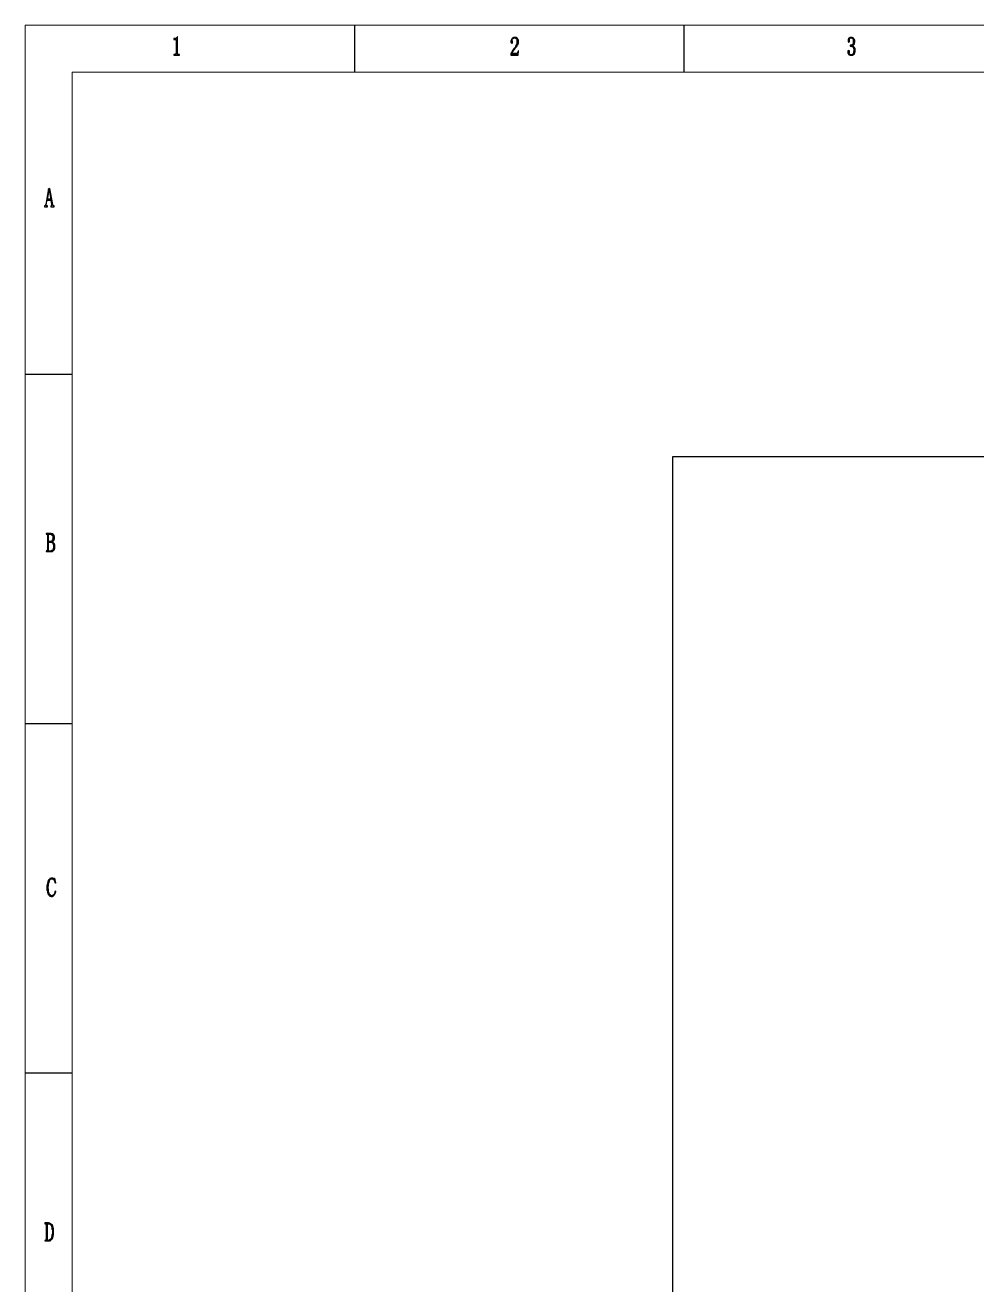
# Model space of a CAD drawing. Header units: inches. Extents: x 35 to 2894, y 23 to 617.
# Drawn here: x 1052 to 1254.3, y 348.9 to 616.8 of the extents above; entities that cross this region are included whole.
import ezdxf

# ---------------------------------------------------------------- set-up
doc = ezdxf.new("R2010")
doc.units = ezdxf.units.IN
doc.header["$MEASUREMENT"] = 0
doc.layers.add('Layer 1', color=7, linetype='Continuous')

msp = doc.modelspace()

# ---------------------------------------------------------------- hatches: boundary and pattern name
at = {"layer": 'Layer 1'}
for points in [[(1084.34, 614.31), (1084.25, 614.31), (1084.25, 614.22), (1084.16, 614.14), (1084.16, 614.05), (1084.08, 614.05), (1084.08, 613.96), (1083.99, 613.96), (1083.54, 613.96), (1083.54, 613.78), (1083.99, 613.78), (1084.08, 613.69), (1084.08, 610.84), (1083.99, 610.76), (1083.99, 610.67), (1083.9, 610.58), (1083.72, 610.58), (1083.54, 610.58), (1083.54, 610.4), (1084.79, 610.4), (1084.79, 610.58), (1084.61, 610.58), (1084.43, 610.58), (1084.43, 610.67), (1084.34, 610.67), (1084.34, 610.76)], [(1156.05, 614.22), (1155.78, 614.22), (1155.78, 614.14), (1155.69, 614.14), (1155.96, 614.14), (1156.13, 614.14), (1156.22, 614.05), (1156.31, 614.05), (1156.31, 613.96), (1156.4, 613.87), (1156.49, 613.78), (1156.49, 612.89), (1156.4, 612.8), (1156.4, 612.62), (1156.31, 612.53), (1156.31, 612.45), (1156.22, 612.36), (1156.22, 612.18), (1156.13, 612.09), (1156.05, 612), (1155.96, 611.91), (1155.87, 611.82), (1155.78, 611.65), (1155.69, 611.56), (1155.6, 611.47), (1155.6, 611.38), (1155.51, 611.29), (1155.51, 611.2), (1155.42, 611.11), (1155.42, 611.02), (1155.33, 610.93), (1155.33, 610.84), (1155.25, 610.76), (1155.25, 610.67), (1155.42, 610.76), (1155.42, 610.84), (1155.51, 610.93), (1155.6, 611.02), (1155.6, 611.11), (1155.69, 611.29), (1155.78, 611.38), (1155.87, 611.47), (1155.96, 611.56), (1155.96, 611.65), (1156.05, 611.73), (1156.13, 611.82), (1156.13, 611.91), (1156.22, 612), (1156.31, 612.09), (1156.4, 612.18), (1156.49, 612.27), (1156.49, 612.36), (1156.58, 612.45), (1156.58, 612.53), (1156.67, 612.62), (1156.76, 612.71), (1156.76, 612.89), (1156.85, 612.98), (1156.85, 613.6), (1156.76, 613.69), (1156.76, 613.78), (1156.67, 613.87), (1156.67, 613.96), (1156.58, 614.05), (1156.58, 614.14), (1156.49, 614.14), (1156.4, 614.22)], [(1155.69, 614.14), (1155.6, 614.05), (1155.51, 614.05), (1155.51, 613.96), (1155.42, 613.87), (1155.42, 613.78), (1155.33, 613.69), (1155.33, 613.6), (1155.25, 613.51), (1155.25, 613.16), (1155.33, 613.07), (1155.42, 612.98), (1155.51, 612.98), (1155.6, 613.07), (1155.6, 613.42), (1155.51, 613.51), (1155.51, 613.6), (1155.51, 613.69), (1155.51, 613.78), (1155.6, 613.87), (1155.69, 613.96), (1155.78, 614.05), (1155.87, 614.05), (1155.87, 614.14), (1155.96, 614.14)], [(1227.3, 614.14), (1227.22, 614.14), (1227.13, 614.05), (1227.04, 613.96), (1227.04, 613.87), (1226.95, 613.78), (1226.95, 613.25), (1227.04, 613.25), (1227.13, 613.16), (1227.22, 613.25), (1227.22, 613.96), (1227.3, 614.05), (1227.39, 614.05), (1227.48, 614.14), (1227.57, 614.14)], [(1227.66, 614.22), (1227.3, 614.22), (1227.3, 614.14), (1227.66, 614.14), (1227.75, 614.05), (1227.84, 614.05), (1227.93, 613.96), (1227.93, 613.87), (1228.02, 613.78), (1228.02, 612.89), (1227.93, 612.8), (1227.93, 612.71), (1227.84, 612.62), (1227.75, 612.62), (1227.66, 612.53), (1227.39, 612.53), (1227.39, 612.36), (1227.66, 612.36), (1227.75, 612.27), (1227.93, 612.27), (1228.02, 612.18), (1228.02, 612.09), (1228.11, 612), (1228.11, 611.82), (1228.19, 611.73), (1228.19, 611.2), (1228.11, 611.11), (1228.11, 610.84), (1228.02, 610.76), (1227.93, 610.67), (1227.93, 610.58), (1227.84, 610.58), (1227.75, 610.49), (1227.57, 610.49), (1228.02, 610.49), (1228.11, 610.58), (1228.19, 610.58), (1228.28, 610.67), (1228.28, 610.84), (1228.37, 610.93), (1228.37, 611.02), (1228.46, 611.11), (1228.46, 611.82), (1228.37, 611.91), (1228.37, 612), (1228.28, 612), (1228.28, 612.09), (1228.19, 612.18), (1228.19, 612.27), (1228.11, 612.27), (1228.02, 612.36), (1227.93, 612.36), (1227.84, 612.45), (1227.93, 612.45), (1228.02, 612.53), (1228.11, 612.62), (1228.19, 612.71), (1228.28, 612.8), (1228.28, 613.07), (1228.37, 613.16), (1228.37, 613.6), (1228.28, 613.69), (1228.28, 613.78), (1228.19, 613.87), (1228.19, 613.96), (1228.11, 613.96), (1228.11, 614.05), (1228.02, 614.14), (1227.93, 614.14), (1227.84, 614.22)], [(1156.85, 611.38), (1156.76, 611.38), (1156.76, 611.29), (1156.76, 611.2), (1156.67, 611.02), (1156.67, 610.93), (1156.58, 610.84), (1156.58, 610.76), (1156.49, 610.76), (1155.42, 610.76), (1155.25, 610.67), (1155.25, 610.4), (1156.76, 610.4)], [(1227.04, 611.47), (1227.04, 611.38), (1226.95, 611.38), (1226.86, 611.29), (1226.86, 610.84), (1226.95, 610.76), (1227.04, 610.67), (1227.04, 610.58), (1227.13, 610.58), (1227.22, 610.49), (1227.3, 610.4), (1227.93, 610.4), (1228.02, 610.49), (1227.57, 610.49), (1227.48, 610.49), (1227.39, 610.58), (1227.3, 610.58), (1227.22, 610.67), (1227.22, 610.76), (1227.13, 610.84), (1227.22, 610.93), (1227.22, 611.38), (1227.13, 611.38)], [(1056.94, 582.02), (1056.32, 578.64), (1056.23, 578.46), (1056.14, 578.37), (1056.05, 578.37), (1056.05, 578.2), (1056.67, 578.2), (1056.67, 578.37), (1056.5, 578.37), (1056.5, 578.46), (1056.41, 578.55), (1056.41, 578.64), (1056.5, 578.82), (1056.59, 579.62), (1057.39, 579.62), (1056.67, 579.8), (1057.03, 581.66)], [(1057.21, 582.11), (1056.94, 582.02), (1057.03, 581.66), (1057.39, 579.8), (1056.67, 579.8), (1057.39, 579.62), (1057.56, 578.64), (1057.56, 578.46), (1057.48, 578.37), (1057.39, 578.37), (1057.39, 578.2), (1058.1, 578.2), (1058.1, 578.37), (1058.01, 578.37), (1057.92, 578.46), (1057.83, 578.46), (1057.83, 578.64)], [(1057.39, 508.72), (1056.41, 508.72), (1056.41, 508.54), (1057.48, 508.54), (1057.56, 508.45), (1057.65, 508.45), (1057.65, 508.36), (1057.74, 508.36), (1057.74, 508.27), (1057.83, 508.18), (1057.83, 507.47), (1057.74, 507.38), (1057.74, 507.29), (1057.65, 507.2), (1057.65, 507.11), (1057.56, 507.11), (1057.48, 507.03), (1056.94, 507.03), (1057.65, 506.94), (1057.74, 507.03), (1057.83, 507.03), (1057.92, 507.11), (1058.01, 507.2), (1058.1, 507.29), (1058.1, 507.47), (1058.19, 507.56), (1058.19, 508), (1058.1, 508.09), (1058.1, 508.36), (1058.01, 508.45), (1057.92, 508.45), (1057.92, 508.54), (1057.83, 508.63), (1057.56, 508.63), (1057.48, 508.72)], [(1057.74, 506.94), (1057.3, 506.85), (1057.56, 506.85), (1057.65, 506.76), (1057.74, 506.76), (1057.74, 506.67), (1057.83, 506.67), (1057.83, 506.58), (1057.92, 506.49), (1057.92, 506.4), (1058.01, 506.31), (1058.01, 505.6), (1057.92, 505.51), (1057.92, 505.33), (1057.83, 505.25), (1057.74, 505.16), (1057.65, 505.07), (1057.56, 505.07), (1057.48, 504.98), (1056.41, 504.98), (1056.41, 504.89), (1057.74, 504.89), (1057.83, 504.98), (1057.92, 505.07), (1058.01, 505.07), (1058.1, 505.16), (1058.1, 505.25), (1058.19, 505.33), (1058.19, 505.42), (1058.28, 505.51), (1058.28, 506.31), (1058.19, 506.4), (1058.19, 506.49), (1058.1, 506.58), (1058.01, 506.67), (1058.01, 506.76), (1057.92, 506.76), (1057.83, 506.85)], [(1056.5, 508.54), (1056.59, 508.54), (1056.67, 508.45), (1056.67, 505.16), (1056.59, 505.07), (1056.5, 504.98), (1057.12, 504.98), (1057.03, 504.98), (1056.94, 505.07), (1056.94, 506.85), (1057.3, 506.85), (1057.74, 506.94), (1057.65, 506.94), (1056.94, 507.03), (1056.94, 508.54), (1057.03, 508.54), (1057.3, 508.54)], [(1057.21, 435.32), (1057.21, 435.23), (1057.12, 435.14), (1057.03, 435.14), (1056.94, 435.05), (1056.94, 434.97), (1056.85, 434.88), (1056.85, 434.79), (1056.76, 434.7), (1056.76, 434.43), (1056.67, 434.34), (1056.67, 434.08), (1056.59, 433.9), (1056.59, 432.83), (1056.67, 432.74), (1056.67, 432.39), (1056.76, 432.3), (1056.76, 432.12), (1056.85, 432.03), (1056.85, 431.94), (1056.94, 431.85), (1057.03, 431.76), (1057.12, 431.67), (1057.21, 431.58), (1057.39, 431.58), (1057.48, 431.5), (1057.74, 431.5), (1057.74, 431.58), (1057.92, 431.58), (1058.01, 431.67), (1057.48, 431.67), (1057.39, 431.76), (1057.3, 431.76), (1057.3, 431.85), (1057.21, 431.85), (1057.12, 431.94), (1057.12, 432.03), (1057.03, 432.12), (1057.03, 432.3), (1056.94, 432.39), (1056.94, 433.1), (1056.85, 433.19), (1056.85, 433.72), (1056.94, 433.81), (1056.94, 434.34), (1057.03, 434.43), (1057.03, 434.7), (1057.12, 434.79), (1057.12, 434.97), (1057.21, 435.05), (1057.3, 435.05), (1057.3, 435.14), (1057.39, 435.23), (1057.65, 435.23)], [(1058.28, 435.41), (1058.19, 435.32), (1057.21, 435.32), (1057.65, 435.23), (1057.83, 435.23), (1057.92, 435.14), (1058.01, 435.14), (1058.1, 435.05), (1058.1, 434.97), (1058.19, 434.88), (1058.19, 434.79), (1058.28, 434.7), (1058.28, 434.52), (1058.37, 434.34), (1058.45, 434.43)], [(1057.65, 435.41), (1057.48, 435.41), (1057.39, 435.32), (1057.21, 435.32), (1058.1, 435.32), (1057.92, 435.32), (1057.83, 435.41)], [(1058.37, 432.65), (1058.28, 432.56), (1058.28, 432.3), (1058.19, 432.21), (1058.19, 432.12), (1058.1, 432.03), (1058.1, 431.94), (1058.01, 431.85), (1057.92, 431.76), (1057.83, 431.76), (1057.74, 431.67), (1057.56, 431.67), (1058.01, 431.67), (1058.1, 431.76), (1058.1, 431.85), (1058.19, 431.85), (1058.19, 431.94), (1058.28, 432.03), (1058.28, 432.12), (1058.37, 432.21), (1058.37, 432.39), (1058.45, 432.47), (1058.45, 432.56)], [(1056.94, 362.11), (1056.14, 362.11), (1056.14, 361.93), (1057.12, 361.93), (1057.21, 361.84), (1057.3, 361.84), (1057.3, 361.75), (1057.39, 361.75), (1057.48, 361.66), (1057.48, 361.48), (1057.56, 361.48), (1057.56, 361.3), (1057.65, 361.22), (1057.65, 360.77), (1057.74, 360.59), (1057.74, 360.33), (1057.74, 360.24), (1057.74, 359.7), (1057.65, 359.61), (1057.65, 359.17), (1057.56, 359.08), (1057.56, 358.9), (1057.48, 358.81), (1057.39, 358.73), (1057.39, 358.64), (1057.3, 358.55), (1057.21, 358.55), (1057.12, 358.46), (1057.03, 358.46), (1056.94, 358.37), (1056.14, 358.37), (1056.14, 358.28), (1057.21, 358.28), (1057.3, 358.37), (1057.39, 358.37), (1057.39, 358.46), (1057.48, 358.46), (1057.56, 358.55), (1057.65, 358.64), (1057.74, 358.73), (1057.74, 358.81), (1057.83, 358.9), (1057.83, 359.08), (1057.92, 359.17), (1057.92, 359.44), (1058.01, 359.61), (1058.01, 360.86), (1057.92, 361.04), (1057.92, 361.22), (1057.83, 361.3), (1057.83, 361.48), (1057.74, 361.57), (1057.74, 361.66), (1057.65, 361.66), (1057.56, 361.75), (1057.56, 361.84), (1057.48, 361.84), (1057.39, 361.93), (1057.3, 361.93), (1057.21, 362.02), (1057.03, 362.02)], [(1056.23, 361.93), (1056.32, 361.93), (1056.32, 361.84), (1056.41, 361.75), (1056.41, 358.55), (1056.32, 358.46), (1056.23, 358.37), (1056.85, 358.37), (1056.76, 358.37), (1056.67, 358.46), (1056.67, 361.93), (1056.76, 361.93), (1056.85, 361.93)]]:
    msp.add_hatch(color=0, dxfattribs=at).paths.add_polyline_path(points)

# ---------------------------------------------------------------- linework, layer by layer
at = {"lineweight": -3}
msp.add_lwpolyline([(1189.67, 525.08), (1259.86, 525.08), (1259.86, 83.92), (1189.67, 83.92)], close=True, dxfattribs=at)
at = {"layer": 'Layer 1', "color": 5, "lineweight": 15}
msp.add_lwpolyline([(1051.96, 616.81), (1892.03, 616.81), (1892.03, 22.8), (1051.96, 22.8), (1051.96, 616.81)], dxfattribs=at)
at = {"layer": 'Layer 1', "color": 0, "lineweight": -3}
for points in [[(1121.97, 616.81), (1121.97, 606.84)], [(1191.99, 616.81), (1191.99, 606.84)], [(1084.34, 614.31), (1084.25, 614.31), (1084.25, 614.22), (1084.16, 614.14), (1084.16, 614.05), (1084.08, 614.05), (1084.08, 613.96), (1083.99, 613.96), (1083.54, 613.96), (1083.54, 613.78), (1083.99, 613.78), (1084.08, 613.69), (1084.08, 610.84), (1083.99, 610.76), (1083.99, 610.67), (1083.9, 610.58), (1083.72, 610.58), (1083.54, 610.58), (1083.54, 610.4), (1084.79, 610.4), (1084.79, 610.58), (1084.61, 610.58), (1084.43, 610.58), (1084.43, 610.67), (1084.34, 610.67), (1084.34, 610.76), (1084.34, 614.31)], [(1156.05, 614.22), (1155.78, 614.22), (1155.78, 614.14), (1155.69, 614.14), (1155.96, 614.14), (1156.13, 614.14), (1156.22, 614.05), (1156.31, 614.05), (1156.31, 613.96), (1156.4, 613.87), (1156.49, 613.78), (1156.49, 612.89), (1156.4, 612.8), (1156.4, 612.62), (1156.31, 612.53), (1156.31, 612.45), (1156.22, 612.36), (1156.22, 612.18), (1156.13, 612.09), (1156.05, 612), (1155.96, 611.91), (1155.87, 611.82), (1155.78, 611.65), (1155.69, 611.56), (1155.6, 611.47), (1155.6, 611.38), (1155.51, 611.29), (1155.51, 611.2), (1155.42, 611.11), (1155.42, 611.02), (1155.33, 610.93), (1155.33, 610.84), (1155.25, 610.76), (1155.25, 610.67), (1155.42, 610.76), (1155.42, 610.84), (1155.51, 610.93), (1155.6, 611.02), (1155.6, 611.11), (1155.69, 611.29), (1155.78, 611.38), (1155.87, 611.47), (1155.96, 611.56), (1155.96, 611.65), (1156.05, 611.73), (1156.13, 611.82), (1156.13, 611.91), (1156.22, 612), (1156.31, 612.09), (1156.4, 612.18), (1156.49, 612.27), (1156.49, 612.36), (1156.58, 612.45), (1156.58, 612.53), (1156.67, 612.62), (1156.76, 612.71), (1156.76, 612.89), (1156.85, 612.98), (1156.85, 613.6), (1156.76, 613.69), (1156.76, 613.78), (1156.67, 613.87), (1156.67, 613.96), (1156.58, 614.05), (1156.58, 614.14), (1156.49, 614.14), (1156.4, 614.22), (1156.05, 614.22)], [(1155.69, 614.14), (1155.6, 614.05), (1155.51, 614.05), (1155.51, 613.96), (1155.42, 613.87), (1155.42, 613.78), (1155.33, 613.69), (1155.33, 613.6), (1155.25, 613.51), (1155.25, 613.16), (1155.33, 613.07), (1155.42, 612.98), (1155.51, 612.98), (1155.6, 613.07), (1155.6, 613.42), (1155.51, 613.51), (1155.51, 613.6), (1155.51, 613.69), (1155.51, 613.78), (1155.6, 613.87), (1155.69, 613.96), (1155.78, 614.05), (1155.87, 614.05), (1155.87, 614.14), (1155.96, 614.14), (1155.69, 614.14)], [(1227.3, 614.14), (1227.22, 614.14), (1227.13, 614.05), (1227.04, 613.96), (1227.04, 613.87), (1226.95, 613.78), (1226.95, 613.25), (1227.04, 613.25), (1227.13, 613.16), (1227.22, 613.25), (1227.22, 613.96), (1227.3, 614.05), (1227.39, 614.05), (1227.48, 614.14), (1227.57, 614.14), (1227.3, 614.14)], [(1227.66, 614.22), (1227.3, 614.22), (1227.3, 614.14), (1227.66, 614.14), (1227.75, 614.05), (1227.84, 614.05), (1227.93, 613.96), (1227.93, 613.87), (1228.02, 613.78), (1228.02, 612.89), (1227.93, 612.8), (1227.93, 612.71), (1227.84, 612.62), (1227.75, 612.62), (1227.66, 612.53), (1227.39, 612.53), (1227.39, 612.36), (1227.66, 612.36), (1227.75, 612.27), (1227.93, 612.27), (1228.02, 612.18), (1228.02, 612.09), (1228.11, 612), (1228.11, 611.82), (1228.19, 611.73), (1228.19, 611.2), (1228.11, 611.11), (1228.11, 610.84), (1228.02, 610.76), (1227.93, 610.67), (1227.93, 610.58), (1227.84, 610.58), (1227.75, 610.49), (1227.57, 610.49), (1228.02, 610.49), (1228.11, 610.58), (1228.19, 610.58), (1228.28, 610.67), (1228.28, 610.84), (1228.37, 610.93), (1228.37, 611.02), (1228.46, 611.11), (1228.46, 611.82), (1228.37, 611.91), (1228.37, 612), (1228.28, 612), (1228.28, 612.09), (1228.19, 612.18), (1228.19, 612.27), (1228.11, 612.27), (1228.02, 612.36), (1227.93, 612.36), (1227.84, 612.45), (1227.93, 612.45), (1228.02, 612.53), (1228.11, 612.62), (1228.19, 612.71), (1228.28, 612.8), (1228.28, 613.07), (1228.37, 613.16), (1228.37, 613.6), (1228.28, 613.69), (1228.28, 613.78), (1228.19, 613.87), (1228.19, 613.96), (1228.11, 613.96), (1228.11, 614.05), (1228.02, 614.14), (1227.93, 614.14), (1227.84, 614.22), (1227.66, 614.22)], [(1156.85, 611.38), (1156.76, 611.38), (1156.76, 611.29), (1156.76, 611.2), (1156.67, 611.02), (1156.67, 610.93), (1156.58, 610.84), (1156.58, 610.76), (1156.49, 610.76), (1155.42, 610.76), (1155.25, 610.67), (1155.25, 610.4), (1156.76, 610.4), (1156.85, 611.38)], [(1227.04, 611.47), (1227.04, 611.38), (1226.95, 611.38), (1226.86, 611.29), (1226.86, 610.84), (1226.95, 610.76), (1227.04, 610.67), (1227.04, 610.58), (1227.13, 610.58), (1227.22, 610.49), (1227.3, 610.4), (1227.93, 610.4), (1228.02, 610.49), (1227.57, 610.49), (1227.48, 610.49), (1227.39, 610.58), (1227.3, 610.58), (1227.22, 610.67), (1227.22, 610.76), (1227.13, 610.84), (1227.22, 610.93), (1227.22, 611.38), (1227.13, 611.38), (1227.04, 611.47)], [(1056.94, 582.02), (1056.32, 578.64), (1056.23, 578.46), (1056.14, 578.37), (1056.05, 578.37), (1056.05, 578.2), (1056.67, 578.2), (1056.67, 578.37), (1056.5, 578.37), (1056.5, 578.46), (1056.41, 578.55), (1056.41, 578.64), (1056.5, 578.82), (1056.59, 579.62), (1057.39, 579.62), (1056.67, 579.8), (1057.03, 581.66), (1056.94, 582.02)], [(1057.21, 582.11), (1056.94, 582.02), (1057.03, 581.66), (1057.39, 579.8), (1056.67, 579.8), (1057.39, 579.62), (1057.56, 578.64), (1057.56, 578.46), (1057.48, 578.37), (1057.39, 578.37), (1057.39, 578.2), (1058.1, 578.2), (1058.1, 578.37), (1058.01, 578.37), (1057.92, 578.46), (1057.83, 578.46), (1057.83, 578.64), (1057.21, 582.11)], [(1051.96, 542.61), (1061.92, 542.61)], [(1057.39, 508.72), (1056.41, 508.72), (1056.41, 508.54), (1057.48, 508.54), (1057.56, 508.45), (1057.65, 508.45), (1057.65, 508.36), (1057.74, 508.36), (1057.74, 508.27), (1057.83, 508.18), (1057.83, 507.47), (1057.74, 507.38), (1057.74, 507.29), (1057.65, 507.2), (1057.65, 507.11), (1057.56, 507.11), (1057.48, 507.03), (1056.94, 507.03), (1057.65, 506.94), (1057.74, 507.03), (1057.83, 507.03), (1057.92, 507.11), (1058.01, 507.2), (1058.1, 507.29), (1058.1, 507.47), (1058.19, 507.56), (1058.19, 508), (1058.1, 508.09), (1058.1, 508.36), (1058.01, 508.45), (1057.92, 508.45), (1057.92, 508.54), (1057.83, 508.63), (1057.56, 508.63), (1057.48, 508.72), (1057.39, 508.72)], [(1057.74, 506.94), (1057.3, 506.85), (1057.56, 506.85), (1057.65, 506.76), (1057.74, 506.76), (1057.74, 506.67), (1057.83, 506.67), (1057.83, 506.58), (1057.92, 506.49), (1057.92, 506.4), (1058.01, 506.31), (1058.01, 505.6), (1057.92, 505.51), (1057.92, 505.33), (1057.83, 505.25), (1057.74, 505.16), (1057.65, 505.07), (1057.56, 505.07), (1057.48, 504.98), (1056.41, 504.98), (1056.41, 504.89), (1057.74, 504.89), (1057.83, 504.98), (1057.92, 505.07), (1058.01, 505.07), (1058.1, 505.16), (1058.1, 505.25), (1058.19, 505.33), (1058.19, 505.42), (1058.28, 505.51), (1058.28, 506.31), (1058.19, 506.4), (1058.19, 506.49), (1058.1, 506.58), (1058.01, 506.67), (1058.01, 506.76), (1057.92, 506.76), (1057.83, 506.85), (1057.74, 506.94)], [(1056.5, 508.54), (1056.59, 508.54), (1056.67, 508.45), (1056.67, 505.16), (1056.59, 505.07), (1056.5, 504.98), (1057.12, 504.98), (1057.03, 504.98), (1056.94, 505.07), (1056.94, 506.85), (1057.3, 506.85), (1057.74, 506.94), (1057.65, 506.94), (1056.94, 507.03), (1056.94, 508.54), (1057.03, 508.54), (1057.3, 508.54), (1056.5, 508.54)], [(1051.96, 468.33), (1061.92, 468.33)], [(1057.21, 435.32), (1057.21, 435.23), (1057.12, 435.14), (1057.03, 435.14), (1056.94, 435.05), (1056.94, 434.97), (1056.85, 434.88), (1056.85, 434.79), (1056.76, 434.7), (1056.76, 434.43), (1056.67, 434.34), (1056.67, 434.08), (1056.59, 433.9), (1056.59, 432.83), (1056.67, 432.74), (1056.67, 432.39), (1056.76, 432.3), (1056.76, 432.12), (1056.85, 432.03), (1056.85, 431.94), (1056.94, 431.85), (1057.03, 431.76), (1057.12, 431.67), (1057.21, 431.58), (1057.39, 431.58), (1057.48, 431.5), (1057.74, 431.5), (1057.74, 431.58), (1057.92, 431.58), (1058.01, 431.67), (1057.48, 431.67), (1057.39, 431.76), (1057.3, 431.76), (1057.3, 431.85), (1057.21, 431.85), (1057.12, 431.94), (1057.12, 432.03), (1057.03, 432.12), (1057.03, 432.3), (1056.94, 432.39), (1056.94, 433.1), (1056.85, 433.19), (1056.85, 433.72), (1056.94, 433.81), (1056.94, 434.34), (1057.03, 434.43), (1057.03, 434.7), (1057.12, 434.79), (1057.12, 434.97), (1057.21, 435.05), (1057.3, 435.05), (1057.3, 435.14), (1057.39, 435.23), (1057.65, 435.23), (1057.21, 435.32)], [(1058.28, 435.41), (1058.19, 435.32), (1057.21, 435.32), (1057.65, 435.23), (1057.83, 435.23), (1057.92, 435.14), (1058.01, 435.14), (1058.1, 435.05), (1058.1, 434.97), (1058.19, 434.88), (1058.19, 434.79), (1058.28, 434.7), (1058.28, 434.52), (1058.37, 434.34), (1058.45, 434.43), (1058.28, 435.41)], [(1057.65, 435.41), (1057.48, 435.41), (1057.39, 435.32), (1057.21, 435.32), (1058.1, 435.32), (1057.92, 435.32), (1057.83, 435.41), (1057.65, 435.41)], [(1058.37, 432.65), (1058.28, 432.56), (1058.28, 432.3), (1058.19, 432.21), (1058.19, 432.12), (1058.1, 432.03), (1058.1, 431.94), (1058.01, 431.85), (1057.92, 431.76), (1057.83, 431.76), (1057.74, 431.67), (1057.56, 431.67), (1058.01, 431.67), (1058.1, 431.76), (1058.1, 431.85), (1058.19, 431.85), (1058.19, 431.94), (1058.28, 432.03), (1058.28, 432.12), (1058.37, 432.21), (1058.37, 432.39), (1058.45, 432.47), (1058.45, 432.56), (1058.37, 432.65)], [(1051.96, 394.04), (1061.92, 394.04)], [(1056.94, 362.11), (1056.14, 362.11), (1056.14, 361.93), (1057.12, 361.93), (1057.21, 361.84), (1057.3, 361.84), (1057.3, 361.75), (1057.39, 361.75), (1057.48, 361.66), (1057.48, 361.48), (1057.56, 361.48), (1057.56, 361.3), (1057.65, 361.22), (1057.65, 360.77), (1057.74, 360.59), (1057.74, 360.33), (1057.74, 360.24), (1057.74, 359.7), (1057.65, 359.61), (1057.65, 359.17), (1057.56, 359.08), (1057.56, 358.9), (1057.48, 358.81), (1057.39, 358.73), (1057.39, 358.64), (1057.3, 358.55), (1057.21, 358.55), (1057.12, 358.46), (1057.03, 358.46), (1056.94, 358.37), (1056.14, 358.37), (1056.14, 358.28), (1057.21, 358.28), (1057.3, 358.37), (1057.39, 358.37), (1057.39, 358.46), (1057.48, 358.46), (1057.56, 358.55), (1057.65, 358.64), (1057.74, 358.73), (1057.74, 358.81), (1057.83, 358.9), (1057.83, 359.08), (1057.92, 359.17), (1057.92, 359.44), (1058.01, 359.61), (1058.01, 360.86), (1057.92, 361.04), (1057.92, 361.22), (1057.83, 361.3), (1057.83, 361.48), (1057.74, 361.57), (1057.74, 361.66), (1057.65, 361.66), (1057.56, 361.75), (1057.56, 361.84), (1057.48, 361.84), (1057.39, 361.93), (1057.3, 361.93), (1057.21, 362.02), (1057.03, 362.02), (1056.94, 362.11)], [(1056.23, 361.93), (1056.32, 361.93), (1056.32, 361.84), (1056.41, 361.75), (1056.41, 358.55), (1056.32, 358.46), (1056.23, 358.37), (1056.85, 358.37), (1056.76, 358.37), (1056.67, 358.46), (1056.67, 361.93), (1056.76, 361.93), (1056.85, 361.93), (1056.23, 361.93)]]:
    msp.add_lwpolyline(points, dxfattribs=at)
at = {"layer": 'Layer 1', "lineweight": 0}
for points in [[(1084.34, 614.31), (1084.25, 614.31), (1084.25, 614.22), (1084.16, 614.14), (1084.16, 614.05), (1084.08, 614.05), (1084.08, 613.96), (1083.99, 613.96), (1083.54, 613.96), (1083.54, 613.78), (1083.99, 613.78), (1084.08, 613.69), (1084.08, 610.84), (1083.99, 610.76), (1083.99, 610.67), (1083.9, 610.58), (1083.72, 610.58), (1083.54, 610.58), (1083.54, 610.4), (1084.79, 610.4), (1084.79, 610.58), (1084.61, 610.58), (1084.43, 610.58), (1084.43, 610.67), (1084.34, 610.67), (1084.34, 610.76), (1084.34, 614.31)], [(1156.05, 614.22), (1155.78, 614.22), (1155.78, 614.14), (1155.69, 614.14), (1155.96, 614.14), (1156.13, 614.14), (1156.22, 614.05), (1156.31, 614.05), (1156.31, 613.96), (1156.4, 613.87), (1156.49, 613.78), (1156.49, 612.89), (1156.4, 612.8), (1156.4, 612.62), (1156.31, 612.53), (1156.31, 612.45), (1156.22, 612.36), (1156.22, 612.18), (1156.13, 612.09), (1156.05, 612), (1155.96, 611.91), (1155.87, 611.82), (1155.78, 611.65), (1155.69, 611.56), (1155.6, 611.47), (1155.6, 611.38), (1155.51, 611.29), (1155.51, 611.2), (1155.42, 611.11), (1155.42, 611.02), (1155.33, 610.93), (1155.33, 610.84), (1155.25, 610.76), (1155.25, 610.67), (1155.42, 610.76), (1155.42, 610.84), (1155.51, 610.93), (1155.6, 611.02), (1155.6, 611.11), (1155.69, 611.29), (1155.78, 611.38), (1155.87, 611.47), (1155.96, 611.56), (1155.96, 611.65), (1156.05, 611.73), (1156.13, 611.82), (1156.13, 611.91), (1156.22, 612), (1156.31, 612.09), (1156.4, 612.18), (1156.49, 612.27), (1156.49, 612.36), (1156.58, 612.45), (1156.58, 612.53), (1156.67, 612.62), (1156.76, 612.71), (1156.76, 612.89), (1156.85, 612.98), (1156.85, 613.6), (1156.76, 613.69), (1156.76, 613.78), (1156.67, 613.87), (1156.67, 613.96), (1156.58, 614.05), (1156.58, 614.14), (1156.49, 614.14), (1156.4, 614.22), (1156.05, 614.22)], [(1155.69, 614.14), (1155.6, 614.05), (1155.51, 614.05), (1155.51, 613.96), (1155.42, 613.87), (1155.42, 613.78), (1155.33, 613.69), (1155.33, 613.6), (1155.25, 613.51), (1155.25, 613.16), (1155.33, 613.07), (1155.42, 612.98), (1155.51, 612.98), (1155.6, 613.07), (1155.6, 613.42), (1155.51, 613.51), (1155.51, 613.6), (1155.51, 613.69), (1155.51, 613.78), (1155.6, 613.87), (1155.69, 613.96), (1155.78, 614.05), (1155.87, 614.05), (1155.87, 614.14), (1155.96, 614.14), (1155.69, 614.14)], [(1227.3, 614.14), (1227.22, 614.14), (1227.13, 614.05), (1227.04, 613.96), (1227.04, 613.87), (1226.95, 613.78), (1226.95, 613.25), (1227.04, 613.25), (1227.13, 613.16), (1227.22, 613.25), (1227.22, 613.96), (1227.3, 614.05), (1227.39, 614.05), (1227.48, 614.14), (1227.57, 614.14), (1227.3, 614.14)], [(1227.66, 614.22), (1227.3, 614.22), (1227.3, 614.14), (1227.66, 614.14), (1227.75, 614.05), (1227.84, 614.05), (1227.93, 613.96), (1227.93, 613.87), (1228.02, 613.78), (1228.02, 612.89), (1227.93, 612.8), (1227.93, 612.71), (1227.84, 612.62), (1227.75, 612.62), (1227.66, 612.53), (1227.39, 612.53), (1227.39, 612.36), (1227.66, 612.36), (1227.75, 612.27), (1227.93, 612.27), (1228.02, 612.18), (1228.02, 612.09), (1228.11, 612), (1228.11, 611.82), (1228.19, 611.73), (1228.19, 611.2), (1228.11, 611.11), (1228.11, 610.84), (1228.02, 610.76), (1227.93, 610.67), (1227.93, 610.58), (1227.84, 610.58), (1227.75, 610.49), (1227.57, 610.49), (1228.02, 610.49), (1228.11, 610.58), (1228.19, 610.58), (1228.28, 610.67), (1228.28, 610.84), (1228.37, 610.93), (1228.37, 611.02), (1228.46, 611.11), (1228.46, 611.82), (1228.37, 611.91), (1228.37, 612), (1228.28, 612), (1228.28, 612.09), (1228.19, 612.18), (1228.19, 612.27), (1228.11, 612.27), (1228.02, 612.36), (1227.93, 612.36), (1227.84, 612.45), (1227.93, 612.45), (1228.02, 612.53), (1228.11, 612.62), (1228.19, 612.71), (1228.28, 612.8), (1228.28, 613.07), (1228.37, 613.16), (1228.37, 613.6), (1228.28, 613.69), (1228.28, 613.78), (1228.19, 613.87), (1228.19, 613.96), (1228.11, 613.96), (1228.11, 614.05), (1228.02, 614.14), (1227.93, 614.14), (1227.84, 614.22), (1227.66, 614.22)], [(1156.85, 611.38), (1156.76, 611.38), (1156.76, 611.29), (1156.76, 611.2), (1156.67, 611.02), (1156.67, 610.93), (1156.58, 610.84), (1156.58, 610.76), (1156.49, 610.76), (1155.42, 610.76), (1155.25, 610.67), (1155.25, 610.4), (1156.76, 610.4), (1156.85, 611.38)], [(1227.04, 611.47), (1227.04, 611.38), (1226.95, 611.38), (1226.86, 611.29), (1226.86, 610.84), (1226.95, 610.76), (1227.04, 610.67), (1227.04, 610.58), (1227.13, 610.58), (1227.22, 610.49), (1227.3, 610.4), (1227.93, 610.4), (1228.02, 610.49), (1227.57, 610.49), (1227.48, 610.49), (1227.39, 610.58), (1227.3, 610.58), (1227.22, 610.67), (1227.22, 610.76), (1227.13, 610.84), (1227.22, 610.93), (1227.22, 611.38), (1227.13, 611.38), (1227.04, 611.47)], [(1056.94, 582.02), (1056.32, 578.64), (1056.23, 578.46), (1056.14, 578.37), (1056.05, 578.37), (1056.05, 578.2), (1056.67, 578.2), (1056.67, 578.37), (1056.5, 578.37), (1056.5, 578.46), (1056.41, 578.55), (1056.41, 578.64), (1056.5, 578.82), (1056.59, 579.62), (1057.39, 579.62), (1056.67, 579.8), (1057.03, 581.66), (1056.94, 582.02)], [(1057.21, 582.11), (1056.94, 582.02), (1057.03, 581.66), (1057.39, 579.8), (1056.67, 579.8), (1057.39, 579.62), (1057.56, 578.64), (1057.56, 578.46), (1057.48, 578.37), (1057.39, 578.37), (1057.39, 578.2), (1058.1, 578.2), (1058.1, 578.37), (1058.01, 578.37), (1057.92, 578.46), (1057.83, 578.46), (1057.83, 578.64), (1057.21, 582.11)], [(1057.39, 508.72), (1056.41, 508.72), (1056.41, 508.54), (1057.48, 508.54), (1057.56, 508.45), (1057.65, 508.45), (1057.65, 508.36), (1057.74, 508.36), (1057.74, 508.27), (1057.83, 508.18), (1057.83, 507.47), (1057.74, 507.38), (1057.74, 507.29), (1057.65, 507.2), (1057.65, 507.11), (1057.56, 507.11), (1057.48, 507.03), (1056.94, 507.03), (1057.65, 506.94), (1057.74, 507.03), (1057.83, 507.03), (1057.92, 507.11), (1058.01, 507.2), (1058.1, 507.29), (1058.1, 507.47), (1058.19, 507.56), (1058.19, 508), (1058.1, 508.09), (1058.1, 508.36), (1058.01, 508.45), (1057.92, 508.45), (1057.92, 508.54), (1057.83, 508.63), (1057.56, 508.63), (1057.48, 508.72), (1057.39, 508.72)], [(1057.74, 506.94), (1057.3, 506.85), (1057.56, 506.85), (1057.65, 506.76), (1057.74, 506.76), (1057.74, 506.67), (1057.83, 506.67), (1057.83, 506.58), (1057.92, 506.49), (1057.92, 506.4), (1058.01, 506.31), (1058.01, 505.6), (1057.92, 505.51), (1057.92, 505.33), (1057.83, 505.25), (1057.74, 505.16), (1057.65, 505.07), (1057.56, 505.07), (1057.48, 504.98), (1056.41, 504.98), (1056.41, 504.89), (1057.74, 504.89), (1057.83, 504.98), (1057.92, 505.07), (1058.01, 505.07), (1058.1, 505.16), (1058.1, 505.25), (1058.19, 505.33), (1058.19, 505.42), (1058.28, 505.51), (1058.28, 506.31), (1058.19, 506.4), (1058.19, 506.49), (1058.1, 506.58), (1058.01, 506.67), (1058.01, 506.76), (1057.92, 506.76), (1057.83, 506.85), (1057.74, 506.94)], [(1056.5, 508.54), (1056.59, 508.54), (1056.67, 508.45), (1056.67, 505.16), (1056.59, 505.07), (1056.5, 504.98), (1057.12, 504.98), (1057.03, 504.98), (1056.94, 505.07), (1056.94, 506.85), (1057.3, 506.85), (1057.74, 506.94), (1057.65, 506.94), (1056.94, 507.03), (1056.94, 508.54), (1057.03, 508.54), (1057.3, 508.54), (1056.5, 508.54)], [(1057.21, 435.32), (1057.21, 435.23), (1057.12, 435.14), (1057.03, 435.14), (1056.94, 435.05), (1056.94, 434.97), (1056.85, 434.88), (1056.85, 434.79), (1056.76, 434.7), (1056.76, 434.43), (1056.67, 434.34), (1056.67, 434.08), (1056.59, 433.9), (1056.59, 432.83), (1056.67, 432.74), (1056.67, 432.39), (1056.76, 432.3), (1056.76, 432.12), (1056.85, 432.03), (1056.85, 431.94), (1056.94, 431.85), (1057.03, 431.76), (1057.12, 431.67), (1057.21, 431.58), (1057.39, 431.58), (1057.48, 431.5), (1057.74, 431.5), (1057.74, 431.58), (1057.92, 431.58), (1058.01, 431.67), (1057.48, 431.67), (1057.39, 431.76), (1057.3, 431.76), (1057.3, 431.85), (1057.21, 431.85), (1057.12, 431.94), (1057.12, 432.03), (1057.03, 432.12), (1057.03, 432.3), (1056.94, 432.39), (1056.94, 433.1), (1056.85, 433.19), (1056.85, 433.72), (1056.94, 433.81), (1056.94, 434.34), (1057.03, 434.43), (1057.03, 434.7), (1057.12, 434.79), (1057.12, 434.97), (1057.21, 435.05), (1057.3, 435.05), (1057.3, 435.14), (1057.39, 435.23), (1057.65, 435.23), (1057.21, 435.32)], [(1058.28, 435.41), (1058.19, 435.32), (1057.21, 435.32), (1057.65, 435.23), (1057.83, 435.23), (1057.92, 435.14), (1058.01, 435.14), (1058.1, 435.05), (1058.1, 434.97), (1058.19, 434.88), (1058.19, 434.79), (1058.28, 434.7), (1058.28, 434.52), (1058.37, 434.34), (1058.45, 434.43), (1058.28, 435.41)], [(1057.65, 435.41), (1057.48, 435.41), (1057.39, 435.32), (1057.21, 435.32), (1058.1, 435.32), (1057.92, 435.32), (1057.83, 435.41), (1057.65, 435.41)], [(1058.37, 432.65), (1058.28, 432.56), (1058.28, 432.3), (1058.19, 432.21), (1058.19, 432.12), (1058.1, 432.03), (1058.1, 431.94), (1058.01, 431.85), (1057.92, 431.76), (1057.83, 431.76), (1057.74, 431.67), (1057.56, 431.67), (1058.01, 431.67), (1058.1, 431.76), (1058.1, 431.85), (1058.19, 431.85), (1058.19, 431.94), (1058.28, 432.03), (1058.28, 432.12), (1058.37, 432.21), (1058.37, 432.39), (1058.45, 432.47), (1058.45, 432.56), (1058.37, 432.65)], [(1056.94, 362.11), (1056.14, 362.11), (1056.14, 361.93), (1057.12, 361.93), (1057.21, 361.84), (1057.3, 361.84), (1057.3, 361.75), (1057.39, 361.75), (1057.48, 361.66), (1057.48, 361.48), (1057.56, 361.48), (1057.56, 361.3), (1057.65, 361.22), (1057.65, 360.77), (1057.74, 360.59), (1057.74, 360.33), (1057.74, 360.24), (1057.74, 359.7), (1057.65, 359.61), (1057.65, 359.17), (1057.56, 359.08), (1057.56, 358.9), (1057.48, 358.81), (1057.39, 358.73), (1057.39, 358.64), (1057.3, 358.55), (1057.21, 358.55), (1057.12, 358.46), (1057.03, 358.46), (1056.94, 358.37), (1056.14, 358.37), (1056.14, 358.28), (1057.21, 358.28), (1057.3, 358.37), (1057.39, 358.37), (1057.39, 358.46), (1057.48, 358.46), (1057.56, 358.55), (1057.65, 358.64), (1057.74, 358.73), (1057.74, 358.81), (1057.83, 358.9), (1057.83, 359.08), (1057.92, 359.17), (1057.92, 359.44), (1058.01, 359.61), (1058.01, 360.86), (1057.92, 361.04), (1057.92, 361.22), (1057.83, 361.3), (1057.83, 361.48), (1057.74, 361.57), (1057.74, 361.66), (1057.65, 361.66), (1057.56, 361.75), (1057.56, 361.84), (1057.48, 361.84), (1057.39, 361.93), (1057.3, 361.93), (1057.21, 362.02), (1057.03, 362.02), (1056.94, 362.11)], [(1056.23, 361.93), (1056.32, 361.93), (1056.32, 361.84), (1056.41, 361.75), (1056.41, 358.55), (1056.32, 358.46), (1056.23, 358.37), (1056.85, 358.37), (1056.76, 358.37), (1056.67, 358.46), (1056.67, 361.93), (1056.76, 361.93), (1056.85, 361.93), (1056.23, 361.93)]]:
    msp.add_lwpolyline(points, dxfattribs=at)
at = {"layer": 'Layer 1', "color": 0, "lineweight": 9}
msp.add_lwpolyline([(1061.92, 606.84), (1882.07, 606.84), (1882.07, 32.77), (1061.92, 32.77), (1061.92, 606.84)], dxfattribs=at)

doc.saveas('drawing.dxf')
